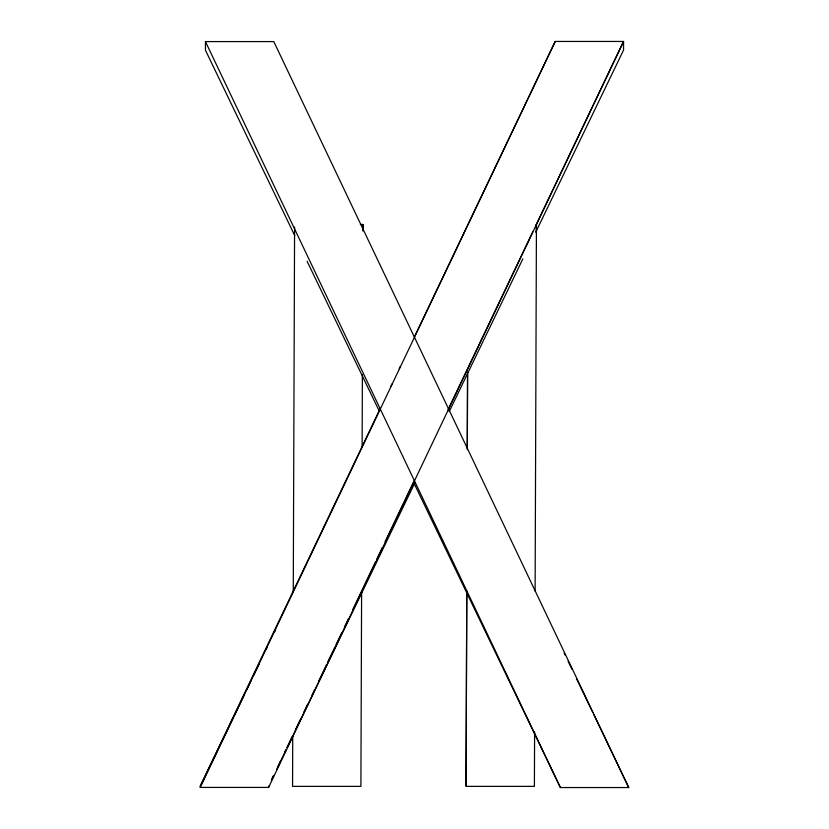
<?xml version="1.0" encoding="UTF-8"?>
<svg xmlns="http://www.w3.org/2000/svg" width="829" height="829" viewBox="0 0 829 829"><rect width="100%" height="100%" fill="white"/><g stroke="black" fill="none" stroke-linecap="round" stroke-linejoin="round"><path stroke-width="1.24" d="M361.61 591.823L360.895 786.369L292.554 786.369L292.741 735.872M293.269 591.823L294.585 227.032M362.128 447.142L362.387 374.635M362.905 230.918L362.936 224.441L360.356 224.441M466.768 590.859L466.064 786.369L534.404 786.369L534.601 731.986M467.276 449.732L467.566 372.045M466.779 591.17L466.064 785.923M467.307 448.002L467.577 373.993M535.119 591.17L536.436 224.441L536.436 233.084M536.073 224.98L623.553 41.45L268.606 787.415L200.266 787.415L555.212 41.45L623.553 41.45L623.553 50.092L535.803 232.047M200.266 787.415L200.266 786.079L380.242 408.5M390.832 386.293L391.951 383.951M399.195 368.76L400.303 366.418M414.241 337.196L555.212 41.45M271.394 780.234L273.622 775.55M278.078 766.203L280.306 761.53M284.761 752.172L285.881 749.841M286.989 747.499L292.564 735.81M295.352 729.966L300.927 718.277M303.715 712.432L307.611 704.246M312.067 694.899L314.295 690.215M318.75 680.868L326.553 664.506M327.673 662.164L334.916 646.972M336.025 644.63L341.6 632.941M344.387 627.097L348.284 618.911M352.75 609.564L375.589 561.637M376.708 559.295L382.273 547.606M385.06 541.762L414.034 480.975M448.033 409.671L532.726 231.985M200.266 786.079L233.457 717.261M234.576 714.93L244.14 695.096M246.959 689.262L250.897 681.096M253.705 675.272L259.332 663.604M266.078 649.604L267.207 647.273M274.513 632.112L275.642 629.781M271.415 780.244L273.663 775.581M276.482 769.747L286.046 749.913M287.166 747.582L414.863 482.82M449.173 411.671L522.861 258.866M205.447 41.585L273.788 41.585L628.734 787.55L560.394 787.55L205.447 41.585L205.447 50.227L294.751 235.612M564.145 653.024L565.274 655.356M568.083 661.19L572.01 669.355M576.507 678.682L592.787 712.494M593.916 714.826L628.734 787.55M307.103 261.27L378.988 410.51M413.806 482.799L560.394 787.55M362.936 224.441L362.936 230.617M268.606 786.079L268.606 787.415"/></g></svg>
